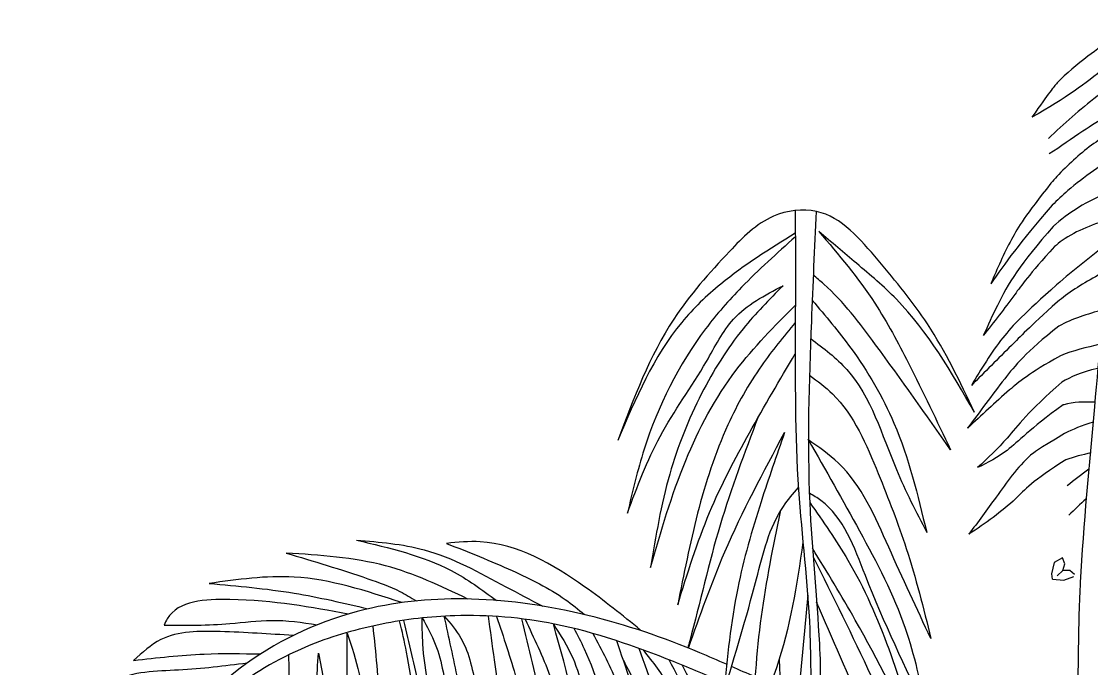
# Model space of a CAD drawing. Header units: millimetres. Extents: x 373.32 to 375.29, y 2563.49 to 2567.07.
# Drawn here: x 373.391 to 374.355, y 2566.448 to 2567.03 of the extents above; entities that cross this region are included whole.
import ezdxf

# ---------------------------------------------------------------- set-up
doc = ezdxf.new("R2010")
doc.units = ezdxf.units.MM
doc.header["$LTSCALE"] = 10
doc.layers.add('Vegetais', color=94, linetype='Continuous')

msp = doc.modelspace()

# ---------------------------------------------------------------- linework, layer by layer
at = {"layer": 'Vegetais'}
for p, q in [((374.3211, 2566.54287), (374.31861, 2566.5327)), ((374.32858, 2566.54713), (374.3211, 2566.54287)), ((374.33054, 2566.54175), (374.32858, 2566.54713)), ((374.32869, 2566.53568), (374.33054, 2566.54175)), ((374.31861, 2566.5327), (374.31928, 2566.52796)), ((374.32376, 2566.5311), (374.32869, 2566.53568)), ((374.33498, 2566.53571), (374.32899, 2566.53585)), ((374.32959, 2566.52724), (374.33882, 2566.53052)), ((374.33916, 2566.53209), (374.33498, 2566.53571)), ((374.31953, 2566.52791), (374.32959, 2566.52724))]:
    msp.add_line(p, q, dxfattribs=at)
for points, knots in [([(374.43653, 2567.03011), (374.42495, 2567.02981), (374.39365, 2567.029), (374.35669, 2567.00329), (374.32778, 2566.98038), (374.31689, 2566.96671), (374.3009, 2566.94384)], [0, 0, 0, 0, 2.445848, 6.608326, 9.218455, 10.353674, 10.353674, 10.353674, 10.353674]), ([(374.41604, 2567.01433), (374.40939, 2567.01303), (374.39074, 2567.00902), (374.35913, 2566.98137), (374.33192, 2566.96124), (374.3009, 2566.94384)], [0.183641, 0.183641, 0.183641, 0.183641, 1.615411, 4.236155, 8.915566, 8.915566, 8.915566, 8.915566]), ([(374.40815, 2566.99585), (374.39166, 2566.98512), (374.35901, 2566.96383), (374.32966, 2566.93804), (374.3158, 2566.92458)], [0.09469, 0.09469, 0.09469, 0.09469, 4.304507, 8.43621, 8.43621, 8.43621, 8.43621]), ([(374.39432, 2566.95927), (374.37824, 2566.95037), (374.35155, 2566.93547), (374.32681, 2566.9174), (374.31657, 2566.9108)], [0.18557, 0.18557, 0.18557, 0.18557, 4.117902, 6.729664, 6.729664, 6.729664, 6.729664]), ([(374.38826, 2566.93925), (374.37674, 2566.93284), (374.353, 2566.91947), (374.3311, 2566.89889), (374.31983, 2566.88644), (374.31805, 2566.88442)], [0.122304, 0.122304, 0.122304, 0.122304, 2.936182, 5.941083, 6.515009, 6.515009, 6.515009, 6.515009]), ([(374.38099, 2566.91184), (374.36446, 2566.90113), (374.34245, 2566.88687), (374.32367, 2566.86914), (374.31916, 2566.86455)], [0, 0, 0, 0, 4.190411, 5.578888, 5.578888, 5.578888, 5.578888]), ([(374.31805, 2566.88442), (374.2954, 2566.85572), (374.28054, 2566.83267), (374.26978, 2566.8075), (374.26399, 2566.79399)], [8.21295, 8.21295, 8.21295, 8.21295, 10.922697, 14.065717, 14.065717, 14.065717, 14.065717]), ([(374.37626, 2566.87884), (374.35357, 2566.8699), (374.33598, 2566.85959), (374.32097, 2566.84622), (374.32022, 2566.84553)], [0, 0, 0, 0, 4.111188, 4.329562, 4.329562, 4.329562, 4.329562]), ([(374.24929, 2566.67804), (374.23621, 2566.70553), (374.21261, 2566.75515), (374.1639, 2566.81342), (374.12017, 2566.86511), (374.06179, 2566.8575), (374.02145, 2566.81623), (373.96588, 2566.75392), (373.94222, 2566.69091), (373.92795, 2566.65291)], [0, 0, 0, 0, 0.1152856, 0.2081235, 0.2982525, 0.3481215, 0.412744, 0.5137494, 0.667214, 0.667214, 0.667214, 0.667214]), ([(374.37295, 2566.85274), (374.35703, 2566.84763), (374.33841, 2566.84112), (374.32352, 2566.82934), (374.32124, 2566.82736)], [0.373787, 0.373787, 0.373787, 0.373787, 3.865927, 4.524869, 4.524869, 4.524869, 4.524869]), ([(374.08782, 2566.83962), (374.06479, 2566.82524), (374.02779, 2566.80215), (373.96639, 2566.74369), (373.94391, 2566.69061), (373.92795, 2566.65291)], [0, 0, 0, 0, 0.1038857, 0.1668121, 0.3211049, 0.3211049, 0.3211049, 0.3211049]), ([(374.10911, 2566.84105), (374.12682, 2566.82014), (374.15787, 2566.78347), (374.1939, 2566.7152), (374.21524, 2566.67046), (374.22772, 2566.64429)], [0, 0, 0, 0, 0.1045835, 0.1834187, 0.2945705, 0.2945705, 0.2945705, 0.2945705]), ([(374.24929, 2566.67804), (374.22843, 2566.71433), (374.19945, 2566.76476), (374.14383, 2566.81146), (374.12035, 2566.83148), (374.10911, 2566.84105)], [0, 0, 0, 0, 0.1582491, 0.2199627, 0.2765854, 0.2765854, 0.2765854, 0.2765854]), ([(374.32022, 2566.84553), (374.29034, 2566.81219), (374.27399, 2566.78465), (374.26127, 2566.75636), (374.25717, 2566.74724)], [6.023335, 6.023335, 6.023335, 6.023335, 10.540274, 12.687442, 12.687442, 12.687442, 12.687442]), ([(374.08783, 2566.83618), (374.07133, 2566.8214), (374.04255, 2566.79564), (373.99006, 2566.7361), (373.95496, 2566.6656), (373.94112, 2566.60683), (373.93658, 2566.58756)], [0, 0, 0, 0, 0.0847674, 0.1478486, 0.3032949, 0.3791364, 0.3791364, 0.3791364, 0.3791364]), ([(374.32124, 2566.82736), (374.29777, 2566.80142), (374.28245, 2566.77964), (374.26665, 2566.75939), (374.25717, 2566.74724)], [6.285023, 6.285023, 6.285023, 6.285023, 8.499698, 11.825148, 11.825148, 11.825148, 11.825148]), ([(374.22772, 2566.64429), (374.20549, 2566.67599), (374.16955, 2566.72724), (374.12874, 2566.78106), (374.10715, 2566.79906), (374.10397, 2566.80172)], [0, 0, 0, 0, 0.1486346, 0.2403694, 0.2562232, 0.2562232, 0.2562232, 0.2562232]), ([(374.36815, 2566.80551), (374.35438, 2566.79859), (374.33973, 2566.78994), (374.32638, 2566.77957), (374.32399, 2566.77764)], [0, 0, 0, 0, 2.97301, 3.63216, 3.63216, 3.63216, 3.63216]), ([(373.93658, 2566.58756), (373.94541, 2566.61112), (373.96359, 2566.6596), (374.00339, 2566.71282), (374.03033, 2566.76776), (374.06041, 2566.78361), (374.07676, 2566.79222)], [0, 0, 0, 0, 0.0957287, 0.1970322, 0.2547851, 0.3234979, 0.3234979, 0.3234979, 0.3234979]), ([(374.07676, 2566.79222), (374.06433, 2566.77967), (374.03562, 2566.75064), (374.00017, 2566.69342), (373.9711, 2566.62079), (373.96211, 2566.56679), (373.95741, 2566.53851)], [0, 0, 0, 0, 0.0675102, 0.1560408, 0.2556592, 0.3651738, 0.3651738, 0.3651738, 0.3651738]), ([(374.32315, 2566.79298), (374.29431, 2566.76718), (374.27166, 2566.74461), (374.25527, 2566.71719), (374.24645, 2566.70244)], [6.088523, 6.088523, 6.088523, 6.088523, 9.235724, 12.901494, 12.901494, 12.901494, 12.901494]), ([(374.10302, 2566.77915), (374.11497, 2566.76505), (374.14371, 2566.73114), (374.18402, 2566.66243), (374.19812, 2566.60358), (374.20614, 2566.57011)], [0, 0, 0, 0, 0.0708058, 0.170229, 0.301359, 0.301359, 0.301359, 0.301359]), ([(373.95741, 2566.53851), (373.96678, 2566.57097), (373.98474, 2566.6332), (374.02831, 2566.71495), (374.06905, 2566.75578), (374.08783, 2566.7746)], [0, 0, 0, 0, 0.1293307, 0.2479837, 0.3494043, 0.3494043, 0.3494043, 0.3494043]), ([(374.32399, 2566.77764), (374.29775, 2566.75394), (374.27818, 2566.73397), (374.25849, 2566.7144), (374.24645, 2566.70244)], [5.386394, 5.386394, 5.386394, 5.386394, 7.700385, 11.341084, 11.341084, 11.341084, 11.341084]), ([(374.0878, 2566.75905), (374.07729, 2566.74636), (374.05376, 2566.71796), (374.02174, 2566.66096), (373.99821, 2566.58759), (373.98731, 2566.5324), (373.98185, 2566.50476)], [0, 0, 0, 0, 0.0630473, 0.1410841, 0.2486696, 0.35658, 0.35658, 0.35658, 0.35658]), ([(374.32519, 2566.75576), (374.29517, 2566.7321), (374.27358, 2566.70529), (374.25397, 2566.67874), (374.24306, 2566.66396)], [5.40514, 5.40514, 5.40514, 5.40514, 8.565404, 12.530899, 12.530899, 12.530899, 12.530899]), ([(374.10166, 2566.74464), (374.11327, 2566.73588), (374.15195, 2566.70669), (374.17182, 2566.63672), (374.19658, 2566.58865), (374.20614, 2566.57011)], [0, 0, 0, 0, 0.0548995, 0.1828614, 0.2632558, 0.2632558, 0.2632558, 0.2632558]), ([(373.98185, 2566.50476), (373.99055, 2566.53288), (374.00719, 2566.58664), (374.04632, 2566.66077), (374.07382, 2566.70739), (374.08773, 2566.73096)], [0, 0, 0, 0, 0.1125178, 0.2150511, 0.3199472, 0.3199472, 0.3199472, 0.3199472]), ([(374.32664, 2566.72918), (374.29764, 2566.71269), (374.27583, 2566.69448), (374.25548, 2566.67552), (374.24306, 2566.66396)], [4.242107, 4.242107, 4.242107, 4.242107, 6.574661, 10.224499, 10.224499, 10.224499, 10.224499]), ([(374.10055, 2566.71152), (374.10787, 2566.70627), (374.13718, 2566.68429), (374.16167, 2566.62578), (374.19063, 2566.55251), (374.20319, 2566.5018), (374.20996, 2566.47448)], [0.390978, 0.390978, 0.390978, 0.390978, 2.304466, 8.20365, 13.346753, 19.35183, 19.35183, 19.35183, 19.35183]), ([(374.32792, 2566.70528), (374.29721, 2566.67866), (374.28107, 2566.65571), (374.26111, 2566.63701), (374.25195, 2566.62843)], [3.892512, 3.892512, 3.892512, 3.892512, 7.065675, 9.757943, 9.757943, 9.757943, 9.757943]), ([(374.32901, 2566.68481), (374.29819, 2566.6628), (374.28195, 2566.64344), (374.26114, 2566.63303), (374.25195, 2566.62843)], [4.045719, 4.045719, 4.045719, 4.045719, 6.83188, 9.036399, 9.036399, 9.036399, 9.036399]), ([(374.35765, 2566.68734), (374.34792, 2566.68762), (374.33798, 2566.68773), (374.32926, 2566.68489), (374.32901, 2566.68481)], [0.145539, 0.145539, 0.145539, 0.145539, 2.148679, 2.207687, 2.207687, 2.207687, 2.207687]), ([(374.05427, 2566.67407), (374.04211, 2566.64185), (374.01724, 2566.57594), (374.00156, 2566.505), (373.99155, 2566.46824), (373.99099, 2566.46618)], [0, 0, 0, 0, 7.368752, 15.070071, 15.528659, 15.528659, 15.528659, 15.528659]), ([(373.99158, 2566.46594), (374.00186, 2566.49505), (374.02551, 2566.562), (374.05912, 2566.62457), (374.07811, 2566.65993)], [0, 0, 0, 0, 0.1181076, 0.2715641, 0.2715641, 0.2715641, 0.2715641]), ([(374.07811, 2566.65993), (374.07092, 2566.63928), (374.05487, 2566.5932), (374.03243, 2566.51575), (374.02647, 2566.45746), (374.02326, 2566.42601)], [0, 0, 0, 0, 0.0838219, 0.1869578, 0.3077805, 0.3077805, 0.3077805, 0.3077805]), ([(374.20996, 2566.47448), (374.19725, 2566.50154), (374.17212, 2566.55502), (374.14293, 2566.62353), (374.1088, 2566.64701), (374.09921, 2566.65361)], [0, 0, 0, 0, 0.1155971, 0.2284544, 0.2726148, 0.2726148, 0.2726148, 0.2726148]), ([(374.33036, 2566.65915), (374.30558, 2566.64436), (374.28992, 2566.63216), (374.27021, 2566.60352), (374.25235, 2566.57948), (374.24417, 2566.56847)], [3.546347, 3.546347, 3.546347, 3.546347, 4.369661, 7.863064, 10.81353, 10.81353, 10.81353, 10.81353]), ([(374.09962, 2566.65332), (374.11507, 2566.62615), (374.14641, 2566.57101), (374.18843, 2566.49137), (374.20042, 2566.43444), (374.20574, 2566.40915)], [0, 0, 0, 0, 0.1199315, 0.2433327, 0.3418813, 0.3418813, 0.3418813, 0.3418813]), ([(374.33158, 2566.63555), (374.30123, 2566.61652), (374.28236, 2566.59418), (374.25886, 2566.57835), (374.24417, 2566.56847)], [3.501807, 3.501807, 3.501807, 3.501807, 5.780063, 9.572304, 9.572304, 9.572304, 9.572304]), ([(374.02326, 2566.42601), (374.0335, 2566.45967), (374.05044, 2566.51537), (374.06585, 2566.58174), (374.0858, 2566.60501), (374.09054, 2566.61053)], [0, 0, 0, 0, 0.135839, 0.2248171, 0.2525058, 0.2525058, 0.2525058, 0.2525058]), ([(374.20574, 2566.40915), (374.18685, 2566.44858), (374.15689, 2566.51108), (374.13007, 2566.58774), (374.10404, 2566.60332), (374.10046, 2566.60536)], [0, 0, 0, 0, 9.565656, 15.166997, 16.043607, 16.043607, 16.043607, 16.043607]), ([(374.1008, 2566.59697), (374.11278, 2566.57995), (374.15875, 2566.51463), (374.18221, 2566.4376), (374.19955, 2566.38066)], [0, 0, 0, 0, 0.0794923, 0.3049452, 0.3049452, 0.3049452, 0.3049452]), ([(374.0742, 2566.58859), (374.06773, 2566.55733), (374.05454, 2566.49357), (374.05059, 2566.42858), (374.04858, 2566.39546)], [0, 0, 0, 0, 0.1221194, 0.2490412, 0.2490412, 0.2490412, 0.2490412]), ([(373.69264, 2566.56309), (373.72218, 2566.55623), (373.76781, 2566.54562), (373.80551, 2566.51869), (373.81864, 2566.50883)], [0, 0, 0, 0, 6.396586, 9.883588, 9.883588, 9.883588, 9.883588]), ([(373.69264, 2566.56309), (373.71322, 2566.56143), (373.76093, 2566.55756), (373.81426, 2566.52783), (373.84923, 2566.50947), (373.8603, 2566.50371)], [0, 0, 0, 0, 4.378646, 10.15172, 12.826804, 12.826804, 12.826804, 12.826804]), ([(373.94849, 2566.48223), (373.93207, 2566.49544), (373.88935, 2566.52978), (373.82817, 2566.56545), (373.78376, 2566.56118), (373.77359, 2566.56021)], [0, 0, 0, 0, 0.0815501, 0.2121482, 0.2509493, 0.2509493, 0.2509493, 0.2509493]), ([(373.77359, 2566.56021), (373.79344, 2566.55234), (373.8301, 2566.53782), (373.87243, 2566.51671), (373.89234, 2566.50086), (373.89798, 2566.49608)], [0, 0, 0, 0, 4.580135, 8.458765, 10.039489, 10.039489, 10.039489, 10.039489]), ([(374.09469, 2566.56136), (374.08903, 2566.52289), (374.08058, 2566.46542), (374.05653, 2566.41284), (374.04858, 2566.39546)], [0, 0, 0, 0, 0.1477593, 0.220731, 0.220731, 0.220731, 0.220731]), ([(373.62904, 2566.55154), (373.65368, 2566.54417), (373.68824, 2566.53382), (373.72781, 2566.51962), (373.74161, 2566.51144), (373.74642, 2566.50839)], [0, 0, 0, 0, 5.51603, 7.73887, 8.956067, 8.956067, 8.956067, 8.956067]), ([(373.79274, 2566.51011), (373.76851, 2566.52184), (373.71668, 2566.54599), (373.65942, 2566.54962), (373.62904, 2566.55154)], [0.53964, 0.53964, 0.53964, 0.53964, 6.247169, 12.698993, 12.698993, 12.698993, 12.698993]), ([(374.19942, 2566.38039), (374.18089, 2566.4177), (374.1512, 2566.47751), (374.11639, 2566.53446), (374.10326, 2566.55585)], [0, 0, 0, 0, 8.918342, 14.292141, 14.292141, 14.292141, 14.292141]), ([(374.10382, 2566.54819), (374.12147, 2566.51265), (374.15321, 2566.44875), (374.19001, 2566.36652), (374.19307, 2566.31763), (374.19414, 2566.30062)], [0, 0, 0, 0, 0.1525807, 0.2743192, 0.3392465, 0.3392465, 0.3392465, 0.3392465]), ([(373.73337, 2566.50687), (373.70123, 2566.51741), (373.64434, 2566.53608), (373.58533, 2566.52774), (373.55966, 2566.52411)], [0, 0, 0, 0, 0.127409, 0.2255025, 0.2255025, 0.2255025, 0.2255025]), ([(373.55966, 2566.52411), (373.5853, 2566.52186), (373.63363, 2566.51764), (373.68085, 2566.50653), (373.70302, 2566.50132)], [0, 0, 0, 0, 0.0984394, 0.1855585, 0.1855585, 0.1855585, 0.1855585]), ([(373.68487, 2566.49652), (373.65181, 2566.50273), (373.60056, 2566.51236), (373.52927, 2566.50867), (373.52009, 2566.48855), (373.51918, 2566.48657)], [0, 0, 0, 0, 0.1369111, 0.2122122, 0.2204589, 0.2204589, 0.2204589, 0.2204589]), ([(374.09895, 2566.51367), (374.09603, 2566.47947), (374.09101, 2566.42156), (374.08186, 2566.36417), (374.07811, 2566.34066)], [0.212174, 0.212174, 0.212174, 0.212174, 7.561052, 12.657715, 12.657715, 12.657715, 12.657715]), ([(374.19414, 2566.30062), (374.17953, 2566.33651), (374.15132, 2566.4058), (374.12138, 2566.47435), (374.10695, 2566.50739)], [0, 0, 0, 0, 8.300292, 16.022666, 16.022666, 16.022666, 16.022666]), ([(373.51918, 2566.48657), (373.53895, 2566.48647), (373.57128, 2566.48632), (373.61725, 2566.49268), (373.64337, 2566.4892), (373.65701, 2566.48682)], [0, 0, 0, 0, 4.232778, 6.924093, 9.870931, 9.870931, 9.870931, 9.870931]), ([(373.51918, 2566.48657), (373.53895, 2566.48647), (373.57128, 2566.48632), (373.61725, 2566.49268), (373.64337, 2566.4892), (373.65701, 2566.48682)], [0, 0, 0, 0, 4.232778, 6.924093, 9.870931, 9.870931, 9.870931, 9.870931]), ([(373.74385, 2566.24355), (373.74609, 2566.28921), (373.74968, 2566.3623), (373.74199, 2566.44507), (373.73362, 2566.48111), (373.73133, 2566.49039)], [0, 0, 0, 0, 9.78563, 15.664979, 17.711752, 17.711752, 17.711752, 17.711752]), ([(373.73481, 2566.49092), (373.73971, 2566.47049), (373.75151, 2566.42139), (373.76672, 2566.34443), (373.76751, 2566.28722), (373.7679, 2566.25956)], [0, 0, 0, 0, 0.0805338, 0.1935352, 0.299288, 0.299288, 0.299288, 0.299288]), ([(373.7679, 2566.25956), (373.77053, 2566.28693), (373.77762, 2566.36053), (373.75168, 2566.43717), (373.75172, 2566.48819), (373.75177, 2566.49306)], [0, 0, 0, 0, 5.850383, 15.733692, 16.777572, 16.777572, 16.777572, 16.777572]), ([(373.75177, 2566.49306), (373.75601, 2566.48535), (373.76865, 2566.46235), (373.77453, 2566.41654), (373.78687, 2566.36232), (373.79203, 2566.30964), (373.79634, 2566.27646), (373.79818, 2566.26223)], [0, 0, 0, 0, 0.0335161, 0.0999386, 0.173917, 0.2471928, 0.3021496, 0.3021496, 0.3021496, 0.3021496]), ([(373.77159, 2566.49464), (373.77706, 2566.4883), (373.79321, 2566.46958), (373.80002, 2566.42634), (373.81655, 2566.37493), (373.82279, 2566.32299), (373.8281, 2566.2892), (373.83025, 2566.27558)], [0, 0, 0, 0, 0.0316771, 0.0934919, 0.1615566, 0.239816, 0.2926782, 0.2926782, 0.2926782, 0.2926782]), ([(373.79818, 2566.26223), (373.79948, 2566.28899), (373.80234, 2566.34795), (373.78672, 2566.42524), (373.77574, 2566.47563), (373.77159, 2566.49464)], [0, 0, 0, 0, 5.718141, 12.601397, 16.773286, 16.773286, 16.773286, 16.773286]), ([(373.83025, 2566.27558), (373.83066, 2566.30232), (373.83158, 2566.36259), (373.81955, 2566.43533), (373.81314, 2566.48165), (373.81134, 2566.49482)], [0, 0, 0, 0, 5.718141, 12.889102, 15.737676, 15.737676, 15.737676, 15.737676]), ([(373.81869, 2566.49442), (373.82494, 2566.47585), (373.83828, 2566.43589), (373.85166, 2566.37681), (373.85975, 2566.32117), (373.86579, 2566.28802), (373.86855, 2566.27291)], [0.204242, 0.204242, 0.204242, 0.204242, 4.400609, 9.22462, 13.151847, 16.442097, 16.442097, 16.442097, 16.442097]), ([(373.84122, 2566.49233), (373.84761, 2566.46585), (373.85971, 2566.41579), (373.87313, 2566.34251), (373.86999, 2566.29573), (373.86848, 2566.27326)], [0, 0, 0, 0, 0.1044802, 0.1975086, 0.2834324, 0.2834324, 0.2834324, 0.2834324]), ([(373.84436, 2566.49194), (373.8523, 2566.47517), (373.86963, 2566.4386), (373.88614, 2566.37733), (373.8936, 2566.32324), (373.8942, 2566.29071), (373.89438, 2566.28092)], [0, 0, 0, 0, 0.0709654, 0.1547723, 0.2418596, 0.2793673, 0.2793673, 0.2793673, 0.2793673]), ([(373.6355, 2566.47722), (373.61401, 2566.47871), (373.5746, 2566.48124), (373.52093, 2566.4815), (373.49952, 2566.46193), (373.49172, 2566.4548)], [0.791565, 0.791565, 0.791565, 0.791565, 5.478754, 9.332081, 11.539962, 11.539962, 11.539962, 11.539962]), ([(373.6355, 2566.47722), (373.61401, 2566.47871), (373.5746, 2566.48124), (373.52093, 2566.4815), (373.49952, 2566.46193), (373.49172, 2566.4548)], [0.791565, 0.791565, 0.791565, 0.791565, 5.478754, 9.332081, 11.539962, 11.539962, 11.539962, 11.539962]), ([(373.71534, 2566.23643), (373.71489, 2566.26816), (373.71403, 2566.32746), (373.71521, 2566.41081), (373.71002, 2566.46209), (373.70746, 2566.48591)], [0, 0, 0, 0, 6.798112, 12.706834, 17.832806, 17.832806, 17.832806, 17.832806]), ([(373.86982, 2566.48778), (373.87621, 2566.47779), (373.89419, 2566.4497), (373.89935, 2566.40794), (373.9211, 2566.35556), (373.92411, 2566.32005), (373.92645, 2566.29249)], [0, 0, 0, 0, 0.0450629, 0.1266853, 0.1568752, 0.2616559, 0.2616559, 0.2616559, 0.2616559]), ([(373.89438, 2566.28092), (373.89621, 2566.30472), (373.90161, 2566.37477), (373.88252, 2566.44285), (373.86982, 2566.48778)], [0, 0, 0, 0, 5.086058, 14.967884, 14.967884, 14.967884, 14.967884]), ([(373.92645, 2566.29249), (373.92589, 2566.3228), (373.9248, 2566.38149), (373.90823, 2566.44627), (373.89177, 2566.4775), (373.88854, 2566.48362)], [0, 0, 0, 0, 0.1160802, 0.2247012, 0.2512218, 0.2512218, 0.2512218, 0.2512218]), ([(373.68862, 2566.22486), (373.68574, 2566.26133), (373.67999, 2566.33421), (373.68445, 2566.41913), (373.68422, 2566.46748), (373.68417, 2566.47934)], [0, 0, 0, 0, 0.1399636, 0.2797192, 0.3251622, 0.3251622, 0.3251622, 0.3251622]), ([(373.68417, 2566.47934), (373.68816, 2566.46727), (373.6975, 2566.43898), (373.70201, 2566.38173), (373.70641, 2566.31284), (373.71247, 2566.26104), (373.71534, 2566.23643)], [0, 0, 0, 0, 0.0485372, 0.1137809, 0.2186024, 0.3134504, 0.3134504, 0.3134504, 0.3134504]), ([(373.90551, 2566.47911), (373.91359, 2566.46404), (373.93304, 2566.42777), (373.94166, 2566.36287), (373.94756, 2566.31585), (373.9505, 2566.29249)], [0, 0, 0, 0, 0.0650571, 0.156633, 0.2471005, 0.2471005, 0.2471005, 0.2471005]), ([(373.9505, 2566.29249), (373.95329, 2566.31389), (373.95958, 2566.3622), (373.94396, 2566.42268), (373.93117, 2566.46034), (373.92698, 2566.47251)], [0, 0, 0, 0, 4.58943, 10.358409, 13.12103, 13.12103, 13.12103, 13.12103]), ([(373.49172, 2566.4548), (373.5129, 2566.45724), (373.55095, 2566.46161), (373.58922, 2566.46104), (373.60619, 2566.46069)], [0, 0, 0, 0, 4.559832, 8.192555, 8.192555, 8.192555, 8.192555]), ([(373.49172, 2566.4548), (373.5129, 2566.45724), (373.55095, 2566.46161), (373.58922, 2566.46104), (373.60619, 2566.46069)], [0, 0, 0, 0, 4.559832, 8.192555, 8.192555, 8.192555, 8.192555]), ([(373.66279, 2566.18838), (373.659, 2566.22779), (373.65217, 2566.29881), (373.65366, 2566.39011), (373.65693, 2566.44161), (373.65826, 2566.46143)], [0, 0, 0, 0, 8.47352, 15.271632, 19.52723, 19.52723, 19.52723, 19.52723]), ([(373.66279, 2566.18838), (373.659, 2566.22779), (373.65217, 2566.29881), (373.65366, 2566.39011), (373.65693, 2566.44161), (373.65826, 2566.46143)], [0, 0, 0, 0, 8.47352, 15.271632, 19.52723, 19.52723, 19.52723, 19.52723]), ([(373.65826, 2566.46143), (373.66148, 2566.44462), (373.66917, 2566.40442), (373.66733, 2566.34159), (373.68322, 2566.28071), (373.68695, 2566.24212), (373.68862, 2566.22486)], [0, 0, 0, 0, 0.0654321, 0.1564957, 0.2385007, 0.3048721, 0.3048721, 0.3048721, 0.3048721]), ([(373.9757, 2566.2943), (373.97599, 2566.32457), (373.97656, 2566.38337), (373.95699, 2566.43871), (373.94722, 2566.46552)], [0, 0, 0, 0, 6.424503, 12.483577, 12.483577, 12.483577, 12.483577]), ([(373.95062, 2566.46429), (373.9593, 2566.45336), (373.98121, 2566.42578), (373.99775, 2566.36929), (374.00552, 2566.32634), (374.00954, 2566.30409)], [0, 0, 0, 0, 0.053118, 0.1339808, 0.2208773, 0.2208773, 0.2208773, 0.2208773]), ([(373.59389, 2566.45235), (373.57372, 2566.44973), (373.5342, 2566.44492), (373.48037, 2566.44528), (373.45858, 2566.42431), (373.45125, 2566.41726)], [0.561541, 0.561541, 0.561541, 0.561541, 4.980724, 9.171645, 11.298433, 11.298433, 11.298433, 11.298433]), ([(373.59389, 2566.45235), (373.57372, 2566.44973), (373.5342, 2566.44492), (373.48037, 2566.44528), (373.45858, 2566.42431), (373.45125, 2566.41726)], [0.561541, 0.561541, 0.561541, 0.561541, 4.980724, 9.171645, 11.298433, 11.298433, 11.298433, 11.298433]), ([(373.63874, 2566.18215), (373.63177, 2566.23495), (373.62249, 2566.30524), (373.63205, 2566.39779), (373.63186, 2566.43768), (373.63166, 2566.46003)], [0, 0, 0, 0, 11.338697, 15.095647, 19.879927, 19.879927, 19.879927, 19.879927]), ([(373.63874, 2566.18215), (373.63177, 2566.23495), (373.62249, 2566.30524), (373.63205, 2566.39779), (373.63186, 2566.43768), (373.63166, 2566.46003)], [0, 0, 0, 0, 11.338697, 15.095647, 19.879927, 19.879927, 19.879927, 19.879927]), ([(373.93292, 2566.45505), (373.9406, 2566.44025), (373.95651, 2566.40958), (373.97098, 2566.355), (373.97403, 2566.31575), (373.9757, 2566.2943)], [0, 0, 0, 0, 0.0637063, 0.1320649, 0.2143666, 0.2143666, 0.2143666, 0.2143666]), ([(374.00954, 2566.30409), (374.00972, 2566.33223), (374.01004, 2566.38564), (373.98606, 2566.43302), (373.97419, 2566.4553)], [0, 0, 0, 0, 5.925129, 11.244937, 11.244937, 11.244937, 11.244937]), ([(373.98576, 2566.45068), (373.9959, 2566.43095), (374.01576, 2566.39229), (374.02661, 2566.33483), (374.03723, 2566.30046), (374.04161, 2566.2863)], [0, 0, 0, 0, 0.0845144, 0.1655323, 0.2223408, 0.2223408, 0.2223408, 0.2223408])]:
    msp.add_open_spline(points, degree=3, knots=knots, dxfattribs=at)
at = {"layer": 'Vegetais', "color": 34}
for points, knots in [([(374.42287, 2567.02988), (374.41104, 2567.00306), (374.38235, 2566.93801), (374.3687, 2566.81911), (374.3573, 2566.67793), (374.34387, 2566.54431), (374.342, 2566.45784), (374.34127, 2566.24256)], [0, 0, 0, 0, 0.1117844, 0.2711104, 0.4534242, 0.6560665, 0.7846656, 0.7846656, 0.7846656, 0.7846656]), ([(374.32573, 2566.13603), (374.33778, 2566.21791), (374.35838, 2566.3579), (374.39227, 2566.55078), (374.44833, 2566.70027), (374.50383, 2566.82052), (374.55594, 2566.89972), (374.59881, 2566.92912), (374.62984, 2566.94938), (374.67692, 2566.95306), (374.73078, 2566.94008), (374.78616, 2566.91607), (374.82158, 2566.8851), (374.85486, 2566.85841), (374.85345, 2566.84052), (374.85287, 2566.83318)], [0, 0, 0, 0, 0.31717, 0.542296, 0.748225, 0.925335, 1.052405, 1.101868, 1.123603, 1.193582, 1.272461, 1.336737, 1.420235, 1.458781, 1.485593, 1.485593, 1.485593, 1.485593]), ([(374.0878, 2566.85988), (374.08784, 2566.82563), (374.08793, 2566.7418), (374.08699, 2566.61578), (374.10275, 2566.49741), (374.10135, 2566.42791), (374.10374, 2566.37957)], [0.393952, 0.393952, 0.393952, 0.393952, 7.73238, 18.353522, 27.352131, 33.228741, 33.228741, 33.228741, 33.228741]), ([(374.1065, 2566.85911), (374.10502, 2566.82608), (374.10114, 2566.73873), (374.09705, 2566.60862), (374.10963, 2566.48772), (374.11156, 2566.42077), (374.10374, 2566.37957)], [0.140318, 0.140318, 0.140318, 0.140318, 7.223527, 18.874104, 27.967873, 33.220093, 33.220093, 33.220093, 33.220093]), ([(374.02591, 2566.45133), (374.01786, 2566.45488), (373.94562, 2566.4865), (373.83465, 2566.51681), (373.69217, 2566.50497), (373.58343, 2566.45609), (373.48677, 2566.34457), (373.40865, 2566.21327), (373.39584, 2566.10833), (373.39064, 2566.06578)], [28.585372, 28.585372, 28.585372, 28.585372, 30.476638, 45.563373, 52.429181, 60.821641, 70.292319, 83.648037, 92.758353, 92.758353, 92.758353, 92.758353]), ([(374.02414, 2566.43458), (374.00891, 2566.44119), (373.95985, 2566.46171), (373.87895, 2566.4904), (373.78896, 2566.4978), (373.71478, 2566.4893), (373.64563, 2566.46953), (373.57147, 2566.42813), (373.51805, 2566.36113), (373.47796, 2566.30483), (373.44558, 2566.24266), (373.40954, 2566.17166), (373.40436, 2566.10502), (373.4019, 2566.07328)], [28.261828, 28.261828, 28.261828, 28.261828, 31.898168, 39.906157, 46.35957, 51.079425, 55.827383, 61.708864, 68.914852, 73.927958, 76.50778, 83.939839, 90.697271, 90.697271, 90.697271, 90.697271])]:
    msp.add_open_spline(points, degree=3, knots=knots, dxfattribs=at)
at = {"layer": 'Vegetais'}
for points in [[(374.31916, 2566.86455), (374.28937, 2566.83044), (374.27668, 2566.81221), (374.26399, 2566.79399)], [(374.37071, 2566.83173), (374.35471, 2566.81901), (374.33871, 2566.80629), (374.32315, 2566.79298)], [(374.36494, 2566.77036), (374.35099, 2566.76666), (374.33732, 2566.7625), (374.32519, 2566.75576)], [(374.362, 2566.73946), (374.34995, 2566.73659), (374.3379, 2566.73372), (374.32664, 2566.72918)], [(374.36033, 2566.71773), (374.3445, 2566.71425), (374.33591, 2566.71014), (374.32792, 2566.70528)], [(374.35601, 2566.66924), (374.34544, 2566.66616), (374.33777, 2566.66282), (374.33036, 2566.65915)], [(374.35422, 2566.64175), (374.34652, 2566.63992), (374.33883, 2566.6381), (374.33158, 2566.63555)], [(374.35215, 2566.62706), (374.34566, 2566.62207), (374.33917, 2566.61709), (374.33277, 2566.61202)], [(374.34982, 2566.60046), (374.34459, 2566.59548), (374.33936, 2566.5905), (374.33409, 2566.58559)], [(374.07327, 2566.45576), (374.07488, 2566.41739), (374.0765, 2566.37903), (374.07811, 2566.34066)]]:
    msp.add_open_spline(points, degree=3, dxfattribs=at)
at = {"layer": 'Vegetais', "color": 34}
msp.add_open_spline([(374.05151, 2566.44007), (374.0444, 2566.44314), (374.03736, 2566.44626), (374.03034, 2566.44937)], degree=3, dxfattribs=at)

doc.saveas('drawing.dxf')
